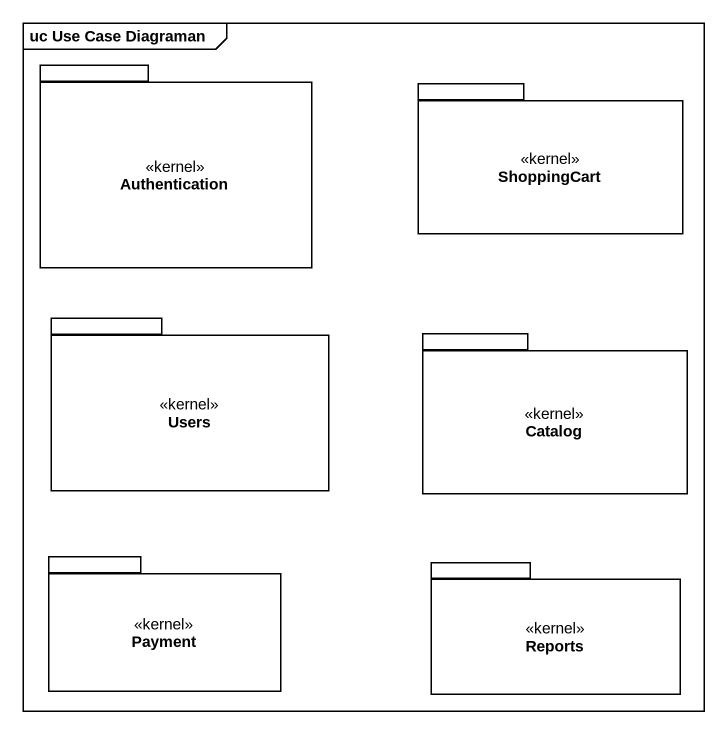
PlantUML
@startuml
mainframe uc Use Case Diagraman
package Authentication <<kernel>> {
}
package ShoppingCart <<kernel>> {
}
package Users <<kernel>> {
}
package Catalog <<kernel>> {
}
package Payment <<kernel>> {
}
package Reports <<kernel>> {
}
@enduml
